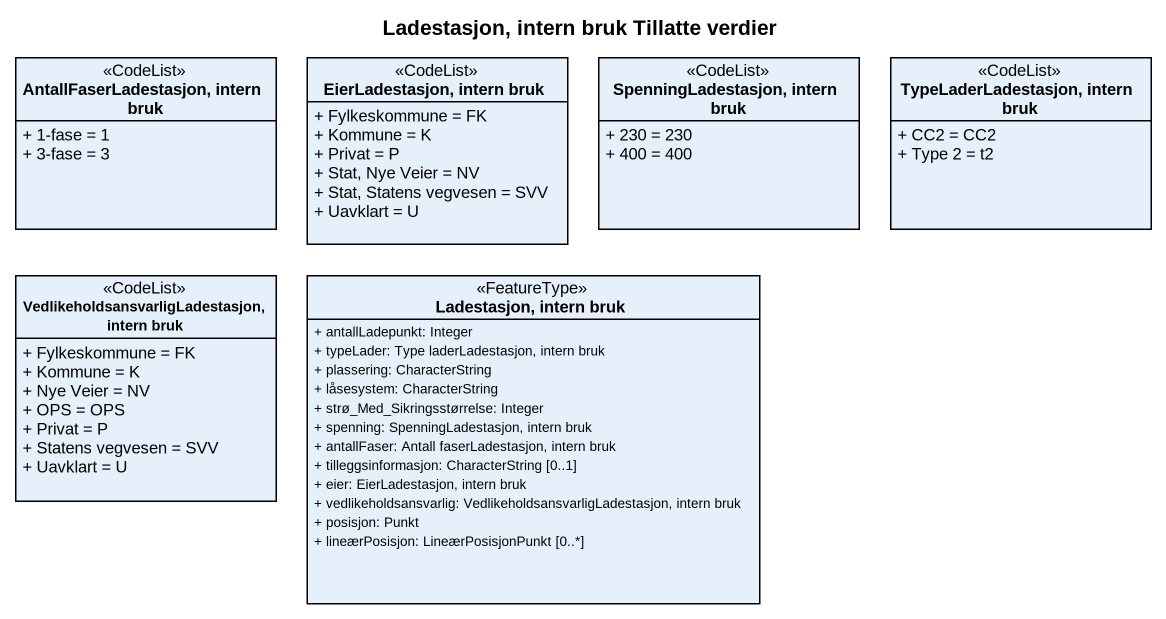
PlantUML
@startuml
title Ladestasjon, intern bruk Tillatte verdier
hide circle
hide empty members
skinparam classAttributeIconSize 0
class "AntallFaserLadestasjon, intern bruk" as AntallFaserLadestasjon <<CodeList>> {
  + 1-fase = 1
  + 3-fase = 3
}
class "EierLadestasjon, intern bruk" as EierLadestasjon_intern_bruk <<CodeList>> {
  + Fylkeskommune = FK
  + Kommune = K
  + Privat = P
  + Stat, Nye Veier = NV
  + Stat, Statens vegvesen = SVV
  + Uavklart = U
}
class "SpenningLadestasjon, intern bruk" as SpenningLadestasjon_intern <<CodeList>> {
  + 230 = 230
  + 400 = 400
}
class "TypeLaderLadestasjon, intern bruk" as TypeLaderLadestasjon_intern <<CodeList>> {
  + CC2 = CC2
  + Type 2 = t2
}
class "VedlikeholdsansvarligLadestasjon, intern bruk" as VedlikeholdsansvarligLadesta <<CodeList>> {
  + Fylkeskommune = FK
  + Kommune = K
  + Nye Veier = NV
  + OPS = OPS
  + Privat = P
  + Statens vegvesen = SVV
  + Uavklart = U
}
class "Ladestasjon, intern bruk" as Ladestasjon_intern_bruk <<FeatureType>> {
  + antallLadepunkt: Integer
  + typeLader: Type laderLadestasjon, intern bruk
  + plassering: CharacterString
  + låsesystem: CharacterString
  + strø_Med_Sikringsstørrelse: Integer
  + spenning: SpenningLadestasjon, intern bruk
  + antallFaser: Antall faserLadestasjon, intern bruk
  + tilleggsinformasjon: CharacterString [0..1]
  + eier: EierLadestasjon, intern bruk
  + vedlikeholdsansvarlig: VedlikeholdsansvarligLadestasjon, intern bruk
  + posisjon: Punkt
  + lineærPosisjon: LineærPosisjonPunkt [0..*]
}
@enduml
